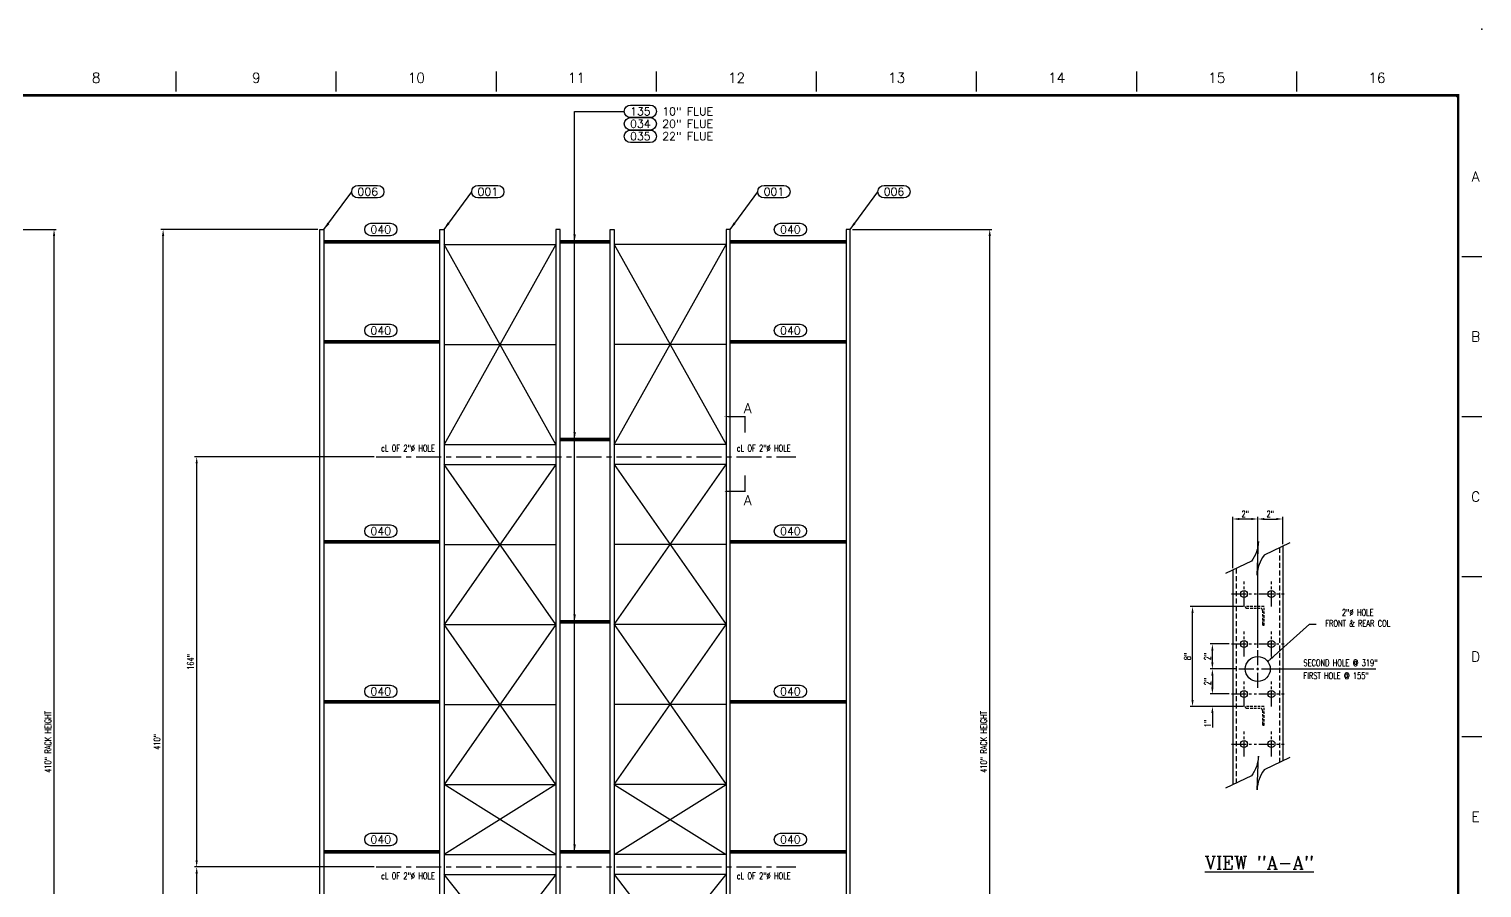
# Model space of a CAD drawing. Extents: x -10 to 1034, y -27 to 667.
# Drawn here: x 453 to 1034, y 323 to 667 of the extents above; entities that cross this region are included whole.
import ezdxf
from ezdxf.enums import TextEntityAlignment as Align

# ---------------------------------------------------------------- set-up
doc = ezdxf.new("R2010")
doc.units = 0
doc.header["$LTSCALE"] = 8
doc.header["$MEASUREMENT"] = 0
for name, pattern in [('CENTER', [2, 1.25, -0.25, 0.25, -0.25]), ('CENTER2', [1.125, 0.75, -0.125, 0.125, -0.125]), ('HIDDEN', [0.375, 0.25, -0.125]), ('HIDDEN2', [0.1875, 0.125, -0.0625]), ('PHANTOM', [2.5, 1.25, -0.25, 0.25, -0.25, 0.25, -0.25])]:
    doc.linetypes.add(name, pattern=pattern)
doc.layers.get('0').update_dxf_attribs({"linetype": 'CONTINUOUS'})
doc.layers.get('DEFPOINTS').update_dxf_attribs({"linetype": 'CONTINUOUS'})
for name, color, linetype in [('BORD', 8, 'CONTINUOUS'), ('CENTERL', 135, 'CENTER'), ('CENTERL2', 133, 'CENTER2'), ('FDIM', 2, 'CONTINUOUS'), ('HIDDENL', 94, 'HIDDEN'), ('HIDDENL2', 92, 'HIDDEN2'), ('OBJGREEN', 3, 'CONTINUOUS'), ('OBJTHIN', 11, 'CONTINUOUS'), ('PHANTOML', 205, 'PHANTOM'), ('TEXTL', 2, 'CONTINUOUS')]:
    doc.layers.add(name, color=color, linetype=linetype)
doc.styles.add('2THIRDS', font='romans.shx', dxfattribs={"width": 0.7})
doc.styles.add('COMPLEX', font='complex')
doc.styles.add('ITALIC', font='italic')
doc.styles.add('ITALICT', font='italict', dxfattribs={"height": 24})
doc.styles.add('ROMAND', font='romand.shx')
doc.styles.add('SCRIPTC', font='SCRIPTC')
doc.styles.add('SIMPLEX', font='simplex.shx')
doc.dimstyles.new('2TFR32', dxfattribs={"dimscale": 28, "dimtxt": 0.0938, "dimasz": 0.09375, "dimexe": 0.03125, "dimexo": 0.03125, "dimgap": 0.03125, "dimtad": 1, "dimdec": 5, "dimzin": 1, "dimdsep": 46, "dimlunit": 5, "dimtxsty": '2THIRDS', "dimcen": 0.09375, "dimclrd": 256, "dimclre": 256, "dimclrt": 256, "dimadec": 0, "dimazin": 0, "dimtfac": 0.75, "dimtdec": 4, "dimtofl": 0, "dimtmove": 0, "dimatfit": 0, "dimfxl": 0, "dimfrac": 2, "dimtolj": 1, "dimtzin": 0, "dimarcsym": 0})
doc.dimstyles.new('2TFR32X5', dxfattribs={"dimscale": 28, "dimtxt": 0.0938, "dimasz": 0.09375, "dimexe": 0.03125, "dimexo": 0.03125, "dimgap": 0.015625, "dimtad": 1, "dimdec": 5, "dimlfac": 0.2, "dimzin": 1, "dimdsep": 46, "dimlunit": 5, "dimtxsty": '2THIRDS', "dimcen": 0.09375, "dimclrd": 10, "dimclre": 10, "dimclrt": 256, "dimadec": 0, "dimazin": 0, "dimtfac": 0.75, "dimtdec": 4, "dimtofl": 0, "dimtmove": 0, "dimatfit": 0, "dimfxl": 0, "dimfrac": 2, "dimtolj": 1, "dimtzin": 0, "dimarcsym": 0})
doc.dimstyles.new('2tfrac32$7', dxfattribs={"dimscale": 32, "dimtxt": 0.0938, "dimasz": 0.0938, "dimexe": 0.0625, "dimexo": 0.0625, "dimgap": 0.01, "dimtad": 0, "dimdec": 5, "dimzin": 1, "dimdsep": 46, "dimlunit": 5, "dimtxsty": '2THIRDS', "dimcen": 0.09375, "dimclrd": 256, "dimclre": 256, "dimclrt": 256, "dimadec": 0, "dimazin": 0, "dimtfac": 0.75, "dimtdec": 4, "dimtofl": 0, "dimtmove": 0, "dimatfit": 0, "dimfxl": 0, "dimfrac": 2, "dimtolj": 1, "dimtzin": 0, "dimarcsym": 0})

# ---------------------------------------------------------------- blocks, each defined once
blk = doc.blocks.new('sbord_d')
at = {"layer": 'BORD'}
for p, q in [((16, 20.062), (16, 20.312)), ((18, 20.062), (18, 20.312)), ((20, 20.062), (20, 20.312)), ((22, 20.062), (22, 20.312)), ((24, 20.062), (24, 20.312)), ((26, 20.062), (26, 20.312)), ((28, 20.062), (28, 20.312)), ((30, 20.062), (30, 20.312)), ((32.063, 18), (32.312, 18)), ((32.063, 16), (32.312, 16)), ((32.063, 14), (32.312, 14)), ((32.063, 12), (32.312, 12))]:
    blk.add_line(p, q, dxfattribs=at)
at = {"layer": 'BORD', "const_width": 0.0313}
blk.add_lwpolyline([(-0.016, -0.016), (32.016, -0.016), (32.016, 20.016), (-0.016, 20.016)], close=True, dxfattribs=at)
at = {"layer": 'TEXTL'}
for p in [(32.312, 20.844), (32, 20)]:
    blk.add_point(p, dxfattribs=at)
at = {"layer": 'BORD', "style": 'ROMAND'}
for s, p in [('8', (15, 20.234)), ('9', (17, 20.234)), ('10', (19, 20.234)), ('11', (21, 20.234)), ('12', (23, 20.234)), ('13', (25, 20.234)), ('14', (27, 20.234)), ('15', (29, 20.234)), ('16', (31, 20.234)), ('A', (32.234, 19)), ('B', (32.234, 17)), ('C', (32.234, 15)), ('D', (32.234, 13)), ('E', (32.234, 11))]:
    blk.add_text(s, height=0.125, dxfattribs=at).set_placement(p, align=Align.MIDDLE)
at = {"layer": 'TEXTL', "flags": 8}
for tag, height, style, p in [('TITLE1', 0.156, 'COMPLEX', (30.266, 2.776)), ('TITLE2', 0.156, 'COMPLEX', (30.266, 2.443)), ('CHK', 0.0938, 'SIMPLEX', (29.828, 0.883)), ('APP', 0.0938, 'SIMPLEX', (30.703, 0.883)), ('JOB#', 0.125, 'ROMAND', (30.12, 0.133)), ('SHT', 0.125, 'ROMAND', (31.193, 0.133)), ('REV', 0.125, 'ROMAND', (31.789, 0.133))]:
    blk.add_attdef(tag, text='', height=height, dxfattribs=dict(at, style=style)).set_placement(p, align=Align.MIDDLE)
for tag, height, style, width, p, p2 in [('CUSTOMER', 0.156, 'ITALICT', 2.333901, (28.655, 1.697), (31.867, 1.697)), ('CAPP', 0.0781, 'SIMPLEX', 1.292308, (27.588, 0.944), (27.963, 0.944)), ('CDT', 0.0781, 'SIMPLEX', 1.866, (28.071, 0.943), (28.46, 0.943)), ('SCALE', 0.0938, 'SIMPLEX', 1.702732, (31.234, 0.837), (31.941, 0.837)), ('BAPP', 0.0781, 'SIMPLEX', 1.292308, (27.588, 0.683), (27.963, 0.683)), ('BDT', 0.0781, 'SIMPLEX', 1.866, (28.071, 0.683), (28.46, 0.683)), ('DATE', 0.0938, 'ITALIC', 1.795034, (28.609, 0.462), (29.315, 0.462)), ('CHKDT', 0.0938, 'SIMPLEX', 1.555556, (29.484, 0.462), (30.172, 0.462)), ('APPDT', 0.0938, 'SIMPLEX', 1.555556, (30.359, 0.462), (31.047, 0.462)), ('PLOT#', 0.0938, 'SIMPLEX', 8.555556, (31.234, 0.462), (31.922, 0.462)), ('AAPP', 0.0781, 'SIMPLEX', 1.275949, (27.588, 0.443), (27.963, 0.443)), ('ADT', 0.0781, 'SIMPLEX', 1.833263, (28.071, 0.443), (28.46, 0.443))]:
    blk.add_attdef(tag, text='', height=height, dxfattribs=dict(at, style=style, width=width)).set_placement(p, p2, align=Align.FIT)
for tag, height, style, p in [('LOCATION', 0.125, 'COMPLEX', (30.266, 1.364)), ('REVC', 0.0781, 'SIMPLEX', (20.259, 0.945)), ('CBY', 0.0781, 'ROMAND', (26.755, 0.943)), ('CCHK', 0.0781, 'SIMPLEX', (27.255, 0.943)), ('REVB', 0.0781, 'SIMPLEX', (20.259, 0.695)), ('BBY', 0.0781, 'ROMAND', (26.755, 0.683)), ('BCHK', 0.0781, 'SIMPLEX', (27.255, 0.683)), ('REVA', 0.0781, 'SIMPLEX', (20.259, 0.445)), ('ABY', 0.0781, 'ROMAND', (26.755, 0.443)), ('ACHK', 0.0781, 'SIMPLEX', (27.255, 0.443))]:
    blk.add_attdef(tag, text='', height=height, dxfattribs=dict(at, style=style)).set_placement(p, align=Align.CENTER)
for tag, p, height, style in [('REVCDESC', (20.625, 0.943), 0.0781, 'SIMPLEX'), ('DRBY', (28.593, 0.821), 0.125, 'SCRIPTC'), ('REVBDESC', (20.625, 0.683), 0.0781, 'SIMPLEX'), ('REVADESC', (20.625, 0.443), 0.0781, 'SIMPLEX'), ('DWG#', (30.055, -0.566), 0.0938, 'ROMAND')]:
    blk.add_attdef(tag, p, '', height=height, dxfattribs=dict(at, style=style))
blk = doc.blocks.new('*D4')
at = {"layer": 'DEFPOINTS', "color": 0}
for p in [(520.18, 495.89), (591.97, 495.89), (591.97, 331.89)]:
    blk.add_point(p, dxfattribs=at)
at = {"layer": 'FDIM', "lineweight": -2}
for p, q in [((591.09, 495.89), (519.3, 495.89)), ((520.18, 334.52), (520.18, 493.27)), ((591.09, 331.89), (519.3, 331.89))]:
    blk.add_line(p, q, dxfattribs=at)
at = {"layer": 'FDIM'}
for points in [[(519.74, 493.27), (520.62, 493.27), (520.18, 495.89)], [(519.74, 334.52), (520.62, 334.52), (520.18, 331.89)]]:
    blk.add_solid(points, dxfattribs=at)
at = {"layer": 'FDIM', "insert": (517.74, 413.89), "char_height": 2.626, "attachment_point": 5, "rotation": 90, "style": '2THIRDS'}
blk.add_mtext('\\A1;164"', dxfattribs=at)
blk = doc.blocks.new('*D5')
at = {"layer": 'DEFPOINTS', "color": 0}
for p in [(520.18, 331.89), (591.97, 331.89), (569.44, 176.89)]:
    blk.add_point(p, dxfattribs=at)
at = {"layer": 'FDIM', "lineweight": -2}
for p, q in [((591.09, 331.89), (519.3, 331.89)), ((520.18, 179.52), (520.18, 329.27)), ((568.56, 176.89), (519.3, 176.89))]:
    blk.add_line(p, q, dxfattribs=at)
at = {"layer": 'FDIM'}
for points in [[(519.74, 329.27), (520.62, 329.27), (520.18, 331.89)], [(519.74, 179.52), (520.62, 179.52), (520.18, 176.89)]]:
    blk.add_solid(points, dxfattribs=at)
at = {"layer": 'FDIM', "insert": (517.74, 254.39), "char_height": 2.626, "attachment_point": 5, "rotation": 90, "style": '2THIRDS'}
blk.add_mtext('\\A1;155"', dxfattribs=at)
blk = doc.blocks.new('UPRT-48-410')
for p, q in [((-1.625, 404), (-46.375, 404)), ((-46.375, 404), (-1.625, 324)), ((-46.375, 324), (-1.625, 404)), ((-1.625, 364), (-46.375, 364)), ((-1.625, 324), (-46.375, 324)), ((-1.625, 316), (-46.375, 316)), ((-46.375, 316), (-1.625, 252)), ((-46.375, 252), (-1.625, 316)), ((-1.625, 284), (-46.375, 284)), ((-46.375, 188), (-1.625, 252)), ((-46.375, 252), (-1.625, 188)), ((-1.625, 252), (-46.375, 252)), ((-1.625, 220), (-46.375, 220)), ((-1.625, 188), (-46.375, 188)), ((-46.375, 160), (-1.625, 188)), ((-46.375, 188), (-1.625, 160)), ((-1.625, 160), (-46.375, 160)), ((-46.375, 96), (-1.625, 152)), ((-46.375, 152), (-3.25, 96)), ((-1.625, 152), (-46.375, 152)), ((-1.625, 124), (-46.375, 124)), ((-3.25, 96), (-46.375, 96)), ((-46.375, 96), (-3.25, 68)), ((-46.375, 68), (-3.25, 96)), ((-46.375, 36), (-3.25, 68)), ((-46.375, 68), (-3.25, 36)), ((-3.25, 68), (-46.375, 68)), ((-3.25, 36), (-46.375, 36)), ((-46.375, 36), (-3.25, 4)), ((-46.375, 4), (-3.25, 36)), ((-3.25, 4), (-46.375, 4))]:
    blk.add_line(p, q)
for points in [[(-46.375, 0), (-48, 0), (-48, 410), (-46.375, 410)], [(-1.625, 0), (0, 0), (0, 410), (-1.625, 410)], [(-3.25, 0), (-1.625, 0), (-1.625, 108), (-3.25, 108)]]:
    blk.add_lwpolyline(points, close=True)
blk = doc.blocks.new('DBL-DP')
for points in [[(48, 0), (48, 410), (46.375, 410), (46.375, 0, -0.1326855)], [(46.375, 108), (44.75, 108), (44.75, 0, -0.1326855)]]:
    blk.add_lwpolyline(points, format="xyb")
at = {"layer": 'OBJTHIN', "const_width": 1.5}
for points in [[(46.375, 405), (0, 405)], [(46.375, 365), (0, 365)], [(46.375, 285), (0, 285)], [(46.375, 221), (0, 221)], [(46.375, 161), (0, 161)], [(44.75, 97), (0, 97)], [(0, 69), (44.75, 69)], [(0, 37), (44.75, 37)], [(0, 3.75), (44.75, 3.75)]]:
    blk.add_lwpolyline(points, dxfattribs=at)
blk.add_blockref('UPRT-48-410', (0, 0))
blk = doc.blocks.new('*D8')
at = {"layer": 'DEFPOINTS', "color": 0}
for p in [(781.44, 586.89), (837.23, 586.89), (746.44, 176.89)]:
    blk.add_point(p, dxfattribs=at)
at = {"layer": 'FDIM', "lineweight": -2}
for p, q in [((782.31, 586.89), (838.11, 586.89)), ((837.23, 179.52), (837.23, 584.27)), ((747.31, 176.89), (838.11, 176.89))]:
    blk.add_line(p, q, dxfattribs=at)
at = {"layer": 'FDIM'}
for points in [[(836.79, 584.27), (837.67, 584.27), (837.23, 586.89)], [(836.79, 179.52), (837.67, 179.52), (837.23, 176.89)]]:
    blk.add_solid(points, dxfattribs=at)
at = {"layer": 'FDIM', "insert": (834.79, 381.89), "char_height": 2.6264, "attachment_point": 5, "rotation": 90, "style": '2THIRDS'}
blk.add_mtext('\\A1;410" RACK HEIGHT ', dxfattribs=at)
blk = doc.blocks.new('*D9')
at = {"layer": 'DEFPOINTS', "color": 0}
for p in [(506.76, 586.89), (569.44, 586.89), (569.44, 176.89)]:
    blk.add_point(p, dxfattribs=at)
at = {"layer": 'FDIM', "lineweight": -2}
for p, q in [((568.56, 586.89), (505.88, 586.89)), ((506.76, 179.52), (506.76, 584.27)), ((568.56, 176.89), (505.88, 176.89))]:
    blk.add_line(p, q, dxfattribs=at)
at = {"layer": 'FDIM'}
for points in [[(506.32, 584.27), (507.2, 584.27), (506.76, 586.89)], [(506.32, 179.52), (507.2, 179.52), (506.76, 176.89)]]:
    blk.add_solid(points, dxfattribs=at)
at = {"layer": 'FDIM', "insert": (504.32, 381.89), "char_height": 2.626, "attachment_point": 5, "rotation": 90, "style": '2THIRDS'}
blk.add_mtext('\\A1;410"', dxfattribs=at)
blk = doc.blocks.new('*D24')
at = {"layer": 'DEFPOINTS', "color": 0}
for p in [(407.37, 586.89), (463.16, 586.89), (372.37, 176.89)]:
    blk.add_point(p, dxfattribs=at)
at = {"layer": 'FDIM', "lineweight": -2}
for p, q in [((408.24, 586.89), (464.04, 586.89)), ((463.16, 179.52), (463.16, 584.27)), ((373.24, 176.89), (464.04, 176.89))]:
    blk.add_line(p, q, dxfattribs=at)
at = {"layer": 'FDIM'}
for points in [[(462.73, 584.27), (463.6, 584.27), (463.16, 586.89)], [(462.73, 179.52), (463.6, 179.52), (463.16, 176.89)]]:
    blk.add_solid(points, dxfattribs=at)
at = {"layer": 'FDIM', "insert": (460.72, 381.89), "char_height": 2.6264, "attachment_point": 5, "rotation": 90, "style": '2THIRDS'}
blk.add_mtext('\\A1;410" RACK HEIGHT ', dxfattribs=at)
blk = doc.blocks.new('*D42')
at = {"layer": 'DEFPOINTS', "color": 0}
for p in [(918.3, 436.07), (939.38, 436.07), (939.38, 396.07)]:
    blk.add_point(p, dxfattribs=at)
at = {"layer": 'FDIM', "color": 10, "lineweight": -2}
for p, q in [((938.5, 436.07), (917.42, 436.07)), ((918.3, 398.69), (918.3, 433.44)), ((938.5, 396.07), (917.42, 396.07))]:
    blk.add_line(p, q, dxfattribs=at)
at = {"layer": 'FDIM', "color": 10}
for points in [[(917.86, 433.44), (918.73, 433.44), (918.3, 436.07)], [(917.86, 398.69), (918.73, 398.69), (918.3, 396.07)]]:
    blk.add_solid(points, dxfattribs=at)
at = {"layer": 'FDIM', "insert": (916.3, 416.07), "char_height": 2.626, "attachment_point": 5, "rotation": 90, "style": '2THIRDS'}
blk.add_mtext('\\A1;8"', dxfattribs=at)
blk = doc.blocks.new('*D43')
at = {"layer": 'DEFPOINTS', "color": 0}
for p in [(933.89, 401.07), (926.24, 396.07), (939.38, 396.07)]:
    blk.add_point(p, dxfattribs=at)
at = {"layer": 'FDIM', "color": 10, "lineweight": -2}
for p, q in [((933.01, 401.07), (925.36, 401.07)), ((926.24, 403.69), (926.24, 406.32)), ((938.5, 396.07), (925.36, 396.07)), ((926.24, 393.44), (926.24, 387.66))]:
    blk.add_line(p, q, dxfattribs=at)
at = {"layer": 'FDIM', "color": 10}
for points in [[(925.8, 403.69), (926.68, 403.69), (926.24, 401.07)], [(925.8, 393.44), (926.68, 393.44), (926.24, 396.07)]]:
    blk.add_solid(points, dxfattribs=at)
at = {"layer": 'FDIM', "insert": (924.24, 389.24), "char_height": 2.626, "attachment_point": 5, "rotation": 90, "style": '2THIRDS'}
blk.add_mtext('\\A1;1"', dxfattribs=at)
blk = doc.blocks.new('*D44')
at = {"layer": 'DEFPOINTS', "color": 0}
for p in [(926.24, 421.07), (933.89, 421.07), (936.85, 411.07)]:
    blk.add_point(p, dxfattribs=at)
at = {"layer": 'FDIM', "color": 10, "lineweight": -2}
for p, q in [((933.01, 421.07), (925.36, 421.07)), ((926.24, 413.69), (926.24, 418.44)), ((935.97, 411.07), (925.36, 411.07))]:
    blk.add_line(p, q, dxfattribs=at)
at = {"layer": 'FDIM', "color": 10}
for points in [[(925.8, 418.44), (926.68, 418.44), (926.24, 421.07)], [(925.8, 413.69), (926.68, 413.69), (926.24, 411.07)]]:
    blk.add_solid(points, dxfattribs=at)
at = {"layer": 'FDIM', "insert": (924.24, 416.07), "char_height": 2.626, "attachment_point": 5, "rotation": 90, "style": '2THIRDS'}
blk.add_mtext('\\A1;2"', dxfattribs=at)
blk = doc.blocks.new('*D45')
at = {"layer": 'DEFPOINTS', "color": 0}
for p in [(936.85, 411.07), (926.24, 401.07), (933.89, 401.07)]:
    blk.add_point(p, dxfattribs=at)
at = {"layer": 'FDIM', "color": 10, "lineweight": -2}
for p, q in [((935.97, 411.07), (925.36, 411.07)), ((926.24, 408.44), (926.24, 403.69)), ((933.01, 401.07), (925.36, 401.07))]:
    blk.add_line(p, q, dxfattribs=at)
at = {"layer": 'FDIM', "color": 10}
for points in [[(925.8, 408.44), (926.68, 408.44), (926.24, 411.07)], [(925.8, 403.69), (926.68, 403.69), (926.24, 401.07)]]:
    blk.add_solid(points, dxfattribs=at)
at = {"layer": 'FDIM', "insert": (924.24, 406.07), "char_height": 2.626, "attachment_point": 5, "rotation": 90, "style": '2THIRDS'}
blk.add_mtext('\\A1;2"', dxfattribs=at)
blk = doc.blocks.new('*D46')
at = {"layer": 'DEFPOINTS', "color": 0}
for p in [(934.38, 471.05), (934.38, 450.57), (944.38, 418.59)]:
    blk.add_point(p, dxfattribs=at)
at = {"layer": 'FDIM', "color": 10, "lineweight": -2}
for p, q in [((934.38, 451.44), (934.38, 471.92)), ((941.75, 471.05), (937, 471.05)), ((944.38, 419.47), (944.38, 471.92))]:
    blk.add_line(p, q, dxfattribs=at)
at = {"layer": 'FDIM', "color": 10}
for points in [[(937, 471.48), (937, 470.61), (934.38, 471.05)], [(941.75, 471.48), (941.75, 470.61), (944.38, 471.05)]]:
    blk.add_solid(points, dxfattribs=at)
at = {"layer": 'FDIM', "insert": (939.38, 473.05), "char_height": 2.626, "attachment_point": 5, "style": '2THIRDS'}
blk.add_mtext('\\A1;2"', dxfattribs=at)
blk = doc.blocks.new('*D47')
at = {"layer": 'DEFPOINTS', "color": 0}
for p in [(954.38, 471.05), (954.38, 460.13), (944.38, 418.59)]:
    blk.add_point(p, dxfattribs=at)
at = {"layer": 'FDIM', "color": 10, "lineweight": -2}
for p, q in [((944.38, 419.47), (944.38, 471.92)), ((947, 471.05), (951.75, 471.05)), ((954.38, 461.01), (954.38, 471.92))]:
    blk.add_line(p, q, dxfattribs=at)
at = {"layer": 'FDIM', "color": 10}
for points in [[(947, 471.48), (947, 470.61), (944.38, 471.05)], [(951.75, 471.48), (951.75, 470.61), (954.38, 471.05)]]:
    blk.add_solid(points, dxfattribs=at)
at = {"layer": 'FDIM', "insert": (949.38, 473.05), "char_height": 2.626, "attachment_point": 5, "style": '2THIRDS'}
blk.add_mtext('\\A1;2"', dxfattribs=at)

msp = doc.modelspace()

# ---------------------------------------------------------------- linework, layer by layer
at = {"layer": 'CENTERL'}
for p, q in [((591.967109, 495.892948), (759.752578, 495.892948)), ((591.967109, 331.892948), (759.752578, 331.892948))]:
    msp.add_line(p, q, dxfattribs=at)
at = {"layer": 'CENTERL2'}
for p, q in [((938.909198, 436.042757), (938.909198, 446.087919)), ((949.846698, 436.042757), (949.846698, 446.087919)), ((933.886618, 441.065338), (943.931779, 441.065338)), ((944.824118, 441.065338), (954.869279, 441.065338)), ((938.909198, 416.042757), (938.909198, 426.087919)), ((949.846698, 416.042757), (949.846698, 426.087919)), ((933.886618, 421.065338), (943.931779, 421.065338)), ((944.377948, 403.535404), (944.377948, 418.594809)), ((944.824118, 421.065338), (954.869279, 421.065338)), ((936.848246, 411.065106), (951.907651, 411.065106)), ((933.886618, 401.065338), (943.931779, 401.065338)), ((938.909198, 396.042757), (938.909198, 406.087919)), ((944.824118, 401.065338), (954.869279, 401.065338)), ((949.846698, 396.042757), (949.846698, 406.087919)), ((938.909198, 376.042757), (938.909198, 386.087919)), ((949.846698, 376.042757), (949.846698, 386.087919)), ((933.886618, 381.065338), (943.931779, 381.065338)), ((944.824118, 381.065338), (954.869279, 381.065338))]:
    msp.add_line(p, q, dxfattribs=at)
at = {"layer": 'FDIM'}
for p, q in [((954.377948, 460.130522), (954.377948, 374.304425)), ((934.377948, 450.568533), (934.377948, 364.742436)), ((951.907651, 411.065106), (991.597132, 411.065106))]:
    msp.add_line(p, q, dxfattribs=at)
for points in [[(693.627576, 631.590144, -1), (693.627576, 636.573743), (701.504571, 636.573743, -1), (701.504571, 631.590144)], [(693.627576, 626.606545, -1), (693.627576, 631.590144), (701.504571, 631.590144, -1), (701.504571, 626.606545)], [(693.627576, 621.622945, -1), (693.627576, 626.606545), (701.504571, 626.606545, -1), (701.504571, 621.622945)], [(584.633069, 599.457922, -1), (584.633069, 604.441521), (592.510064, 604.441521, -1), (592.510064, 599.457922)], [(632.633069, 599.457922, -1), (632.633069, 604.441521), (640.510064, 604.441521, -1), (640.510064, 599.457922)], [(747.008069, 599.457922, -1), (747.008069, 604.441521), (754.885064, 604.441521, -1), (754.885064, 599.457922)], [(795.008069, 599.457922, -1), (795.008069, 604.441521), (802.885064, 604.441521, -1), (802.885064, 599.457922)], [(589.838092, 584.335399, -1), (589.838092, 589.318999), (597.715087, 589.318999, -1), (597.715087, 584.335399)], [(753.59927, 584.335399, -1), (753.59927, 589.318999), (761.476266, 589.318999, -1), (761.476266, 584.335399)], [(589.838092, 543.929587, -1), (589.838092, 548.913186), (597.715087, 548.913186, -1), (597.715087, 543.929587)], [(753.59927, 543.929587, -1), (753.59927, 548.913186), (761.476266, 548.913186, -1), (761.476266, 543.929587)], [(589.838092, 463.685587, -1), (589.838092, 468.669186), (597.715087, 468.669186, -1), (597.715087, 463.685587)], [(753.59927, 463.685587, -1), (753.59927, 468.669186), (761.476266, 468.669186, -1), (761.476266, 463.685587)], [(589.838092, 399.603876, -1), (589.838092, 404.587476), (597.715087, 404.587476, -1), (597.715087, 399.603876)], [(753.59927, 399.603876, -1), (753.59927, 404.587476), (761.476266, 404.587476, -1), (761.476266, 399.603876)], [(589.838092, 340.37306, -1), (589.838092, 345.356659), (597.715087, 345.356659, -1), (597.715087, 340.37306)], [(753.59927, 340.37306, -1), (753.59927, 345.356659), (761.476266, 345.356659, -1), (761.476266, 340.37306)]]:
    msp.add_lwpolyline(points, format="xyb", close=True, dxfattribs=at)
for centre, radius in [((938.909198, 441.065338), 1.40625), ((949.846698, 441.065338), 1.40625), ((938.909198, 421.065338), 1.40625), ((949.846698, 421.065338), 1.40625), ((944.377948, 411.065106), 5), ((938.909198, 401.065338), 1.40625), ((949.846698, 401.065338), 1.40625), ((938.909198, 381.065338), 1.40625), ((949.846698, 381.065338), 1.40625)]:
    msp.add_circle(centre, radius, dxfattribs=at)
at = {"layer": 'HIDDENL'}
for p, q in [((953.041705, 459.491665), (953.041705, 373.665568)), ((935.714191, 451.20739), (935.714191, 365.381293))]:
    msp.add_line(p, q, dxfattribs=at)
at = {"layer": 'HIDDENL2'}
for points in [[(946.252948, 429.033856, 0.4142135624), (946.721698, 428.565106), (946.877948, 428.565106), (946.877948, 436.065106), (939.377948, 436.065106), (939.377948, 435.908856, 0.4142135624), (939.846698, 435.440106), (945.315448, 435.440106, -0.4142135624), (946.252948, 434.502606)], [(946.252948, 389.033856, 0.4142135624), (946.721698, 388.565106), (946.877948, 388.565106), (946.877948, 396.065106), (939.377948, 396.065106), (939.377948, 395.908856, 0.4142135624), (939.846698, 395.440106), (945.315448, 395.440106, -0.4142135624), (946.252948, 394.502606)]]:
    msp.add_lwpolyline(points, format="xyb", close=True, dxfattribs=at)
at = {"layer": 'OBJTHIN', "const_width": 1.5}
for points in [[(665.436651, 581.893041), (685.436651, 581.893041)], [(665.436651, 502.893041), (685.436651, 502.893041)], [(665.436651, 429.893041), (685.436651, 429.893041)], [(665.436651, 337.893041), (685.436651, 337.893041)]]:
    msp.add_lwpolyline(points, dxfattribs=at)
at = {"layer": 'OBJTHIN'}
for points in [[(957.177076, 461.468784), (946.918826, 456.56432, 0.1544134953), (944.117158, 448.614777), (944.638738, 462.084278, -0.1544134954), (941.83707, 454.134735), (931.527945, 449.205948)], [(957.177076, 375.642687), (946.918826, 370.738223, 0.1544134953), (944.117158, 362.78868), (944.638738, 376.258181, -0.1544134954), (941.83707, 368.308638), (931.527945, 363.379851)]]:
    msp.add_lwpolyline(points, format="xyb", dxfattribs=at)
at = {"layer": 'PHANTOML'}
for points in [[(730.946039, 512.030783, 0, 1.536, 0), (735.490039, 512.030783, 0.512, 0.512, 0), (739.433145, 512.033319, 0.512, 0.512, 0), (739.433145, 505.60022, 0.512, 0.512, 0)], [(739.433145, 488.553564, 0.512, 0.512, 0), (739.433145, 482.120465, 0.512, 0.512, 0), (735.490039, 482.120465, 1.536, 0, 0), (730.946039, 482.120465, 0, 0, 0)]]:
    msp.add_lwpolyline(points, format="xyseb", dxfattribs=at)

# ---------------------------------------------------------------- block references
at = {"layer": 'FDIM', "xscale": 32, "yscale": 32, "zscale": 32}
msp.add_blockref('sbord_d', (0, 0), dxfattribs=at)
at = {"layer": 'OBJGREEN', "xscale": -1}
msp.add_blockref('DBL-DP', (617.436651, 176.893041), dxfattribs=at)
at = {"layer": 'OBJGREEN'}
msp.add_blockref('DBL-DP', (733.436651, 176.893041), dxfattribs=at)

# ---------------------------------------------------------------- texts
at = {"layer": 'FDIM', "style": 'SIMPLEX'}
for s, p in [('135', (697.566073, 634.081943)), ('034', (697.566073, 629.098344)), ('035', (697.566073, 624.114745)), ('006', (588.571567, 601.949721)), ('001', (636.571567, 601.949721)), ('001', (750.946567, 601.949721)), ('006', (798.946567, 601.949721)), ('040', (593.77659, 586.827199)), ('040', (757.537768, 586.827199)), ('040', (593.77659, 546.421387)), ('040', (757.537768, 546.421387)), ('040', (593.77659, 466.177387)), ('040', (757.537768, 466.177387)), ('040', (593.77659, 402.095676)), ('040', (757.537768, 402.095676)), ('040', (593.77659, 342.864859)), ('040', (757.537768, 342.864859))]:
    msp.add_text(s, height=3.2, dxfattribs=at).set_placement(p, align=Align.MIDDLE)
for s, p in [('10" FLUE', (706.306256, 634.081943)), ('20" FLUE', (706.306256, 629.098344)), ('22" FLUE', (706.306256, 624.114745))]:
    msp.add_text(s, height=3.2, dxfattribs=at).set_placement(p, align=Align.MIDDLE_LEFT)
at = {"layer": 'FDIM', "style": 'ROMAND'}
for p in [(740.454743, 513.424507), (740.454743, 476.597296)]:
    msp.add_text('A', height=3.93216, dxfattribs=at).set_placement(p, align=Align.CENTER)
at = {"layer": 'FDIM', "style": '2THIRDS', "width": 0.7}
for p in [(604.67289, 498.043267), (746.879617, 498.043267), (604.67289, 326.99103), (746.879617, 326.99103)]:
    msp.add_text('cL OF 2"%%c HOLE', height=2.625, dxfattribs=at).set_placement(p, align=Align.CENTER)
for s, p in [('SECOND HOLE @ 319"', (962.643655, 412.213445)), ('FIRST HOLE @ 155"', (962.643655, 407.06678))]:
    msp.add_text(s, height=2.6264, dxfattribs=at).set_placement(p)
at = {"layer": 'FDIM', "style": 'COMPLEX'}
msp.add_text('%%uVIEW "A-A"', height=5.25, dxfattribs=at).set_placement((923.179716, 331.009096))
at = {"layer": 'FDIM', "insert": (984.361634, 431.497171), "char_height": 2.6264, "attachment_point": 5, "style": '2THIRDS'}
msp.add_mtext('\\A1;2"%%c HOLE\\PFRONT & REAR COL', dxfattribs=at)

# ---------------------------------------------------------------- dimensions: what is measured, and where the dimension line sits
at = {"layer": 'FDIM'}
for base, p1, p2, picture, middle in [((463.163148, 586.893041), (372.368908, 176.893041), (407.368908, 586.893041), '*D24', (460.724815, 381.893041)), ((837.230893, 586.893041), (746.436651, 176.893041), (781.436651, 586.893041), '*D8', (834.79256, 381.893041))]:
    dim = msp.add_linear_dim(base=base, p1=p1, p2=p2, angle=90, text='<> RACK HEIGHT ', dimstyle='2TFR32', override={"dimpost": '"'}, dxfattribs=at)
    dim.commit()
    dim.dimension.update_dxf_attribs({"geometry": picture, "text_midpoint": middle})
dim = msp.add_linear_dim(base=(506.758784, 586.893041), p1=(569.436651, 176.893041), p2=(569.436651, 586.893041), angle=90, dimstyle='2TFR32', override={"dimpost": '"'}, dxfattribs=at)
dim.commit()
dim.dimension.update_dxf_attribs({"geometry": '*D9', "text_midpoint": (506.758784, 381.893041), "dimtype": 160})
for base, p1, p2, dimstyle, override, picture, middle in [((520.178866, 495.892948), (591.967109, 331.892948), (591.967109, 495.892948), '2TFR32', {"dimpost": '"', "dimtmove": 1}, '*D4', (517.740533, 413.892948)), ((918.297225, 436.065106), (939.377948, 396.065106), (939.377948, 436.065106), '2TFR32X5', {"dimpost": '"'}, '*D42', (916.296392, 416.065106)), ((926.238274, 421.065338), (936.848246, 411.065106), (933.886618, 421.065338), '2TFR32X5', {"dimpost": '"'}, '*D44', (924.237441, 416.065222)), ((926.238274, 401.065338), (936.848246, 411.065106), (933.886618, 401.065338), '2TFR32X5', {"dimpost": '"'}, '*D45', (924.237441, 406.065222)), ((926.238274, 396.065106), (933.886618, 401.065338), (939.377948, 396.065106), '2TFR32X5', {"dimpost": '"'}, '*D43', (924.237441, 389.2395)), ((520.178866, 331.892948), (569.436651, 176.893041), (591.967109, 331.892948), '2TFR32', {"dimpost": '"'}, '*D5', (517.740533, 254.392995))]:
    dim = msp.add_linear_dim(base=base, p1=p1, p2=p2, angle=90, dimstyle=dimstyle, override=override, dxfattribs=at)
    dim.commit()
    dim.dimension.update_dxf_attribs({"geometry": picture, "text_midpoint": middle})
for base, p2, picture, middle in [((934.377948, 471.046851), (934.377948, 450.568533), '*D46', (939.377948, 473.047684)), ((954.377948, 471.046851), (954.377948, 460.130522), '*D47', (949.377948, 473.047684))]:
    dim = msp.add_linear_dim(base=base, p1=(944.377948, 418.594809), p2=p2, dimstyle='2TFR32X5', override={"dimpost": '"'}, dxfattribs=at)
    dim.commit()
    dim.dimension.update_dxf_attribs({"geometry": picture, "text_midpoint": middle})

# ---------------------------------------------------------------- leaders
for points in [[(671.259815, 581.893041), (671.259815, 634.081943), (691.135776, 634.081943)], [(671.259815, 502.893041), (671.259815, 634.081943), (691.135776, 634.081943)], [(671.259815, 429.893041), (671.259815, 634.081943), (691.135776, 634.081943)], [(671.259815, 337.893041), (671.259815, 634.081943), (691.135776, 634.081943)], [(571.061651, 586.893041), (582.14127, 601.949721)], [(619.061651, 586.893041), (630.14127, 601.949721)], [(733.436651, 586.893041), (744.51627, 601.949721)], [(781.436651, 586.893041), (792.51627, 601.949721)]]:
    msp.add_leader(points, dimstyle='2tfrac32$7', override={"dimgap": 0.01, "dimtad": 0}, dxfattribs=at)
at = {"layer": 'FDIM', "annotation_type": 0, "has_hookline": 1, "hookline_direction": 0, "text_width": 28.190027}
msp.add_leader([(948.360839, 414.087784), (965.044322, 429.040993), (967.669322, 429.040993)], dimstyle='2TFR32X5', override={"dimgap": 0.015625, "dimtad": 0}, dxfattribs=at)

doc.saveas('drawing.dxf')
